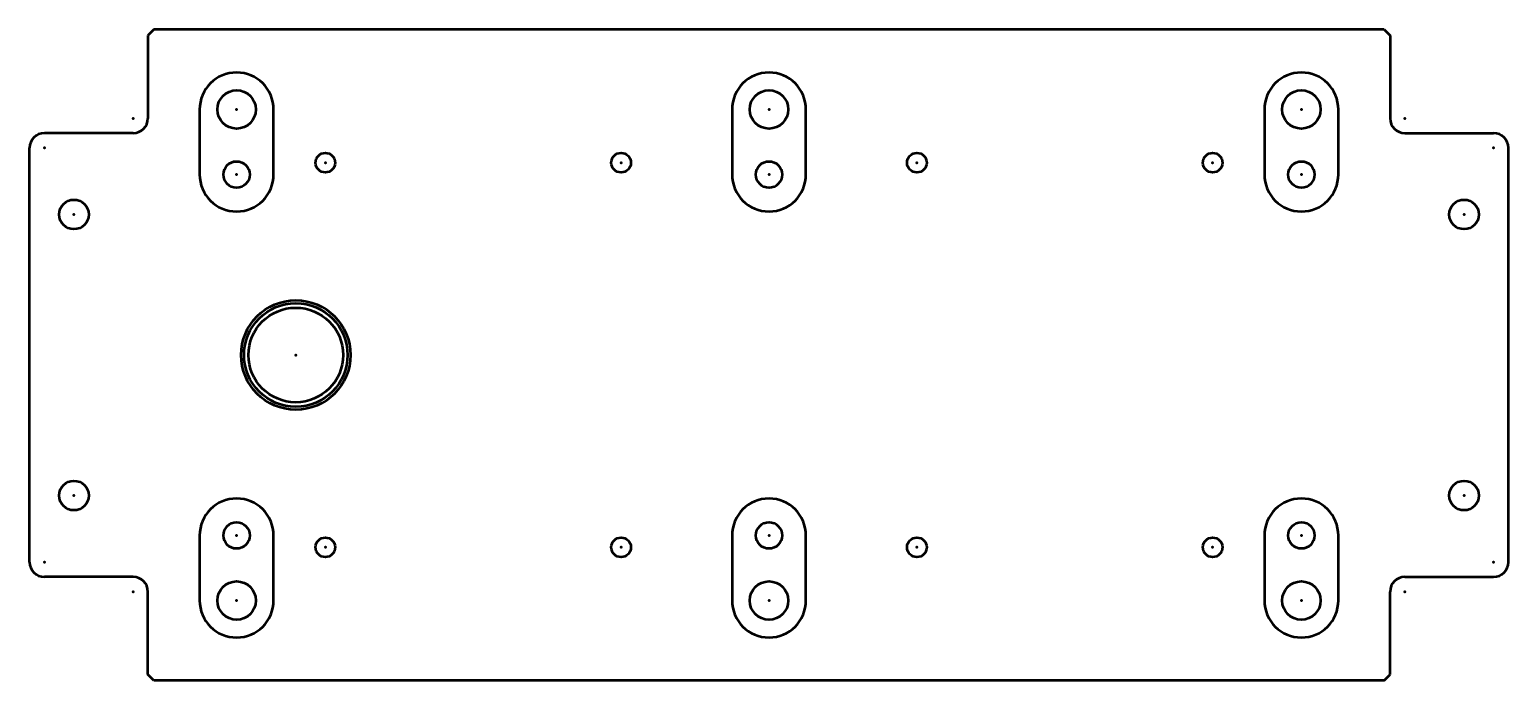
# Model space of a CAD drawing. Header units: millimetres. Extents: x -42 to 458, y 0 to 220.
import ezdxf

# ---------------------------------------------------------------- set-up
doc = ezdxf.new("R2010")
doc.units = ezdxf.units.MM
doc.linetypes.add('Plná', pattern=[0])
for name, color, linetype, lineweight in [('IV_ARC_CENTERS', 7, 'Plná', 50), ('IV_FEATURE_PROFILES_DOWN', 7, 'Plná', 50), ('IV_INTERIOR_PROFILES', 7, 'Plná', 50), ('IV_OUTER_PROFILE', 7, 'Plná', 50)]:
    doc.layers.add(name, color=color, linetype=linetype, lineweight=lineweight)

msp = doc.modelspace()

# ---------------------------------------------------------------- linework, layer by layer
at = {"layer": 'IV_ARC_CENTERS'}
for p in [(-7, 190), (28, 193), (28, 193), (208, 193), (208, 193), (388, 193), (388, 193), (423, 190), (-37, 180), (58, 175), (158, 175), (258, 175), (358, 175), (453, 180), (28, 171), (28, 171), (208, 171), (208, 171), (388, 171), (388, 171), (-27, 157.5), (443, 157.5), (48, 110), (48, 110), (48, 110), (-27, 62.5), (443, 62.5), (28, 49), (28, 49), (208, 49), (208, 49), (388, 49), (388, 49), (-37, 40), (58, 45), (158, 45), (258, 45), (358, 45), (453, 40), (-7, 30), (423, 30), (28, 27), (28, 27), (208, 27), (208, 27), (388, 27), (388, 27)]:
    msp.add_point(p, dxfattribs=at)
at = {"layer": 'IV_FEATURE_PROFILES_DOWN'}
for p, q in [((15.5, 193), (15.5, 171)), ((40.5, 171), (40.5, 193)), ((195.5, 193), (195.5, 171)), ((220.5, 171), (220.5, 193)), ((375.5, 193), (375.5, 171)), ((400.5, 171), (400.5, 193)), ((15.5, 49), (15.5, 27)), ((40.5, 27), (40.5, 49)), ((195.5, 49), (195.5, 27)), ((220.5, 27), (220.5, 49)), ((375.5, 49), (375.5, 27)), ((400.5, 27), (400.5, 49))]:
    msp.add_line(p, q, dxfattribs=at)
for radius in [18.5, 17.5]:
    msp.add_circle((48, 110), radius, dxfattribs=at)
for centre, start, end in [((28, 193), 360, 180), ((208, 193), 360, 180), ((388, 193), 360, 180), ((28, 171), 180, 0), ((208, 171), 180, 0), ((388, 171), 180, 0), ((28, 49), 360, 180), ((208, 49), 360, 180), ((388, 49), 360, 180), ((28, 27), 180, 360), ((208, 27), 180, 360), ((388, 27), 180, 360)]:
    msp.add_arc(centre, 12.5, start, end, dxfattribs=at)
at = {"layer": 'IV_INTERIOR_PROFILES'}
for centre, radius in [((28, 193), 6.5), ((208, 193), 6.5), ((388, 193), 6.5), ((28, 171), 4.46), ((58, 175), 3.32), ((158, 175), 3.32), ((208, 171), 4.46), ((258, 175), 3.32), ((358, 175), 3.32), ((388, 171), 4.46), ((-27, 157.5), 5), ((443, 157.5), 5), ((48, 110), 16), ((-27, 62.5), 5), ((443, 62.5), 5), ((28, 49), 4.46), ((208, 49), 4.46), ((388, 49), 4.46), ((58, 45), 3.32), ((158, 45), 3.32), ((258, 45), 3.32), ((358, 45), 3.32), ((28, 27), 6.5), ((208, 27), 6.5), ((388, 27), 6.5)]:
    msp.add_circle(centre, radius, dxfattribs=at)
at = {"layer": 'IV_OUTER_PROFILE'}
for p, q in [((0, 220), (-2, 218)), ((416, 220), (0, 220)), ((-2, 218), (-2, 190)), ((416, 220), (418, 218)), ((418, 218), (418, 190)), ((-7, 185), (-37, 185)), ((-42, 40), (-42, 180)), ((423, 185), (453, 185)), ((458, 40), (458, 180)), ((-7, 35), (-37, 35)), ((423, 35), (453, 35)), ((-2, 2), (-2, 30)), ((418, 2), (418, 30)), ((0, 0), (-2, 2)), ((416, 0), (0, 0)), ((416, 0), (418, 2))]:
    msp.add_line(p, q, dxfattribs=at)
for centre, start, end in [((-7, 190), 270, 0), ((-37, 180), 90, 180), ((423, 190), 180, 270), ((453, 180), 0, 90), ((-37, 40), 180, 270), ((453, 40), 270, 0), ((-7, 30), 0, 90), ((423, 30), 90, 180)]:
    msp.add_arc(centre, 5, start, end, dxfattribs=at)

doc.saveas('drawing.dxf')
